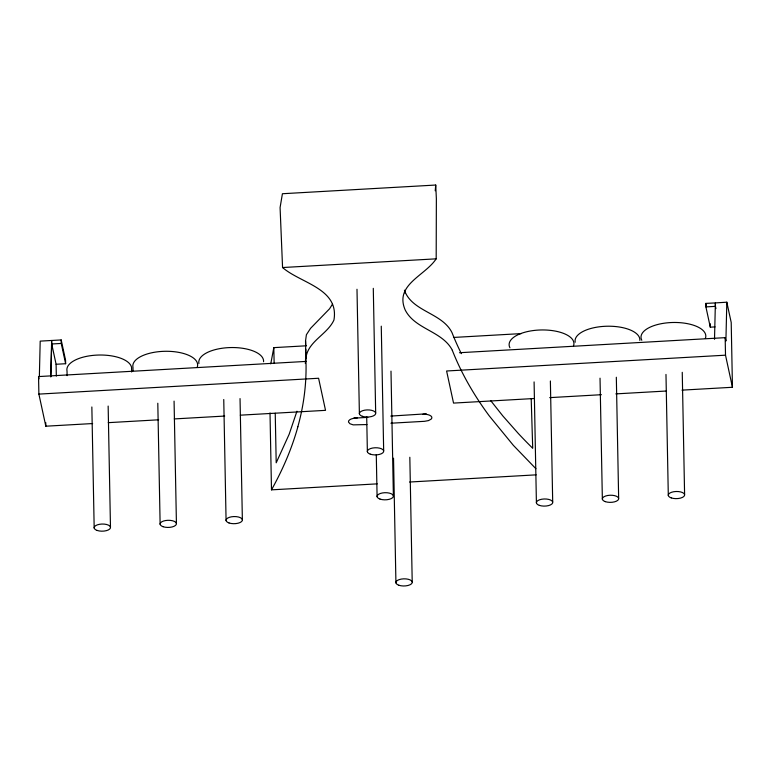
<?xml version="1.0" encoding="UTF-8"?>
<svg xmlns="http://www.w3.org/2000/svg" width="771" height="771" viewBox="0 0 771 771"><rect width="100%" height="100%" fill="white"/><g stroke="black" fill="none" stroke-linecap="round" stroke-linejoin="round"><path stroke-width="1.16" d="M39.36 376.431L40.198 341.129L61.179 339.934L65.564 360.211L65.631 363.719L56.1 364.259L51.715 343.982L51.647 340.483L50.78 376.952L51.715 343.982L61.246 343.442L65.631 363.719M714.515 339.336L715.382 302.916L726.822 302.203L731.207 322.471L732.45 387.273L681.959 390.136M726.822 302.203L725.906 341.033L725.174 337.659L459.458 352.723M435.23 190.784L435.721 185.04L282.417 193.733L280.085 207.563L282.562 267.537C300.767 283.371 339.413 288.499 333.939 320.052C327.222 334.739 307.369 341.505 305.875 358.592A1112.861 486.096 -1.1 0 1 297.837 426.777M270.756 363.883L273.811 347.634L306.241 345.793M296.941 411.222L289.173 434.237L276.201 462.812L275.237 413.237M297.885 426.777C291.775 448.809 282.61 469.905 271.488 489.855L377.231 483.86M332.446 304.227L329.554 308.795L310.568 328.34L306.395 334.739L305.538 340.946L305.875 358.592M435.721 185.04L436.367 198.696L436.184 258.834C424.994 275.835 394.424 284.74 405.132 309.855C414.827 329.352 442.381 330.981 452.355 350.285M426.344 413.825L390.791 416.08M282.562 267.537L436.184 258.834M715.449 306.357L715.382 302.916L705.841 303.398L705.908 306.897L715.449 306.357L715.931 308.612M453.984 337.419L521.244 333.602M705.908 306.897L710.293 327.174L715.064 326.904M306.27 361.406L38.55 376.576L38.887 394.106L45.826 426.199L92.645 423.549M38.887 394.106L318.587 378.253L325.526 410.345L240.292 415.174M732.45 387.273L725.511 355.18L446.602 370.996L453.541 403.088L534.091 398.52M108.248 422.662L158.672 419.8M174.275 418.923L224.689 416.061M549.713 397.634L601.409 394.704M615.836 393.885L666.327 391.022M367.815 417.371L355.826 418.046A8.134 3.556 -1.1 0 0 348.492 422.045L349.967 423.751L353.205 424.869L366.948 424.57M390.926 423.212L424.503 421.313L428.445 420.609L431.134 419.145A8.153 3.556 -1.1 0 0 422.971 414.239M409.584 482.029L536.153 474.849M354.101 417.805L357.214 417.988M535.903 468.71L513.361 445.349L489.286 415.926A1112.861 486.096 -1.1 0 1 452.298 350.294M490.857 400.814L502.846 415.964L518.391 433.562A1239.691 541.502 -1.1 0 0 532.713 448.269L531.2 398.732M705.841 303.398L706.525 306.559M38.55 376.576L39.042 378.831M404.409 290.175C411.878 311.725 442.13 312.65 452.008 332.638A1112.852 486.096 -1.1 0 0 461.366 353.658M273.811 347.634L274.148 363.141M725.174 337.659L725.511 355.18M710.226 323.666L710.293 327.174M682.248 372.316L684.6 494.597M665.98 374.436L668.303 495.522M616.328 377.25L618.65 498.336M600.031 378.175L602.363 499.261M550.378 380.99L552.701 502.075M534.091 381.915L536.414 503M409.825 457.261L412.215 581.951M393.528 458.186L395.928 582.866M390.993 371.121L393.383 495.801M381.269 326.181L383.669 450.871M373.289 288.335L375.679 413.015M376.287 454.765L377.096 496.726M366.707 417.024L367.372 451.787M356.992 289.26L359.392 413.94M270.014 412.938L271.488 489.855M240.041 398.578L242.364 519.664M223.754 399.503L226.076 520.589M174.073 401.122L176.424 523.403M157.804 403.243L160.127 524.328M133.036 370.755L132.969 367.275A32.411 14.157 -1.1 0 1 166.43 351.277A32.411 14.157 -1.1 0 1 197.183 367.314M131.639 371.988L131.552 367.353A32.411 14.157 -1.1 0 0 96.25 355.132A32.411 14.157 -1.1 0 0 67.019 371.015L67.116 375.65M108.152 406.057L110.475 527.142M91.855 406.982L94.178 528.068M61.179 339.934L61.246 343.442M56.1 364.259L56.322 376.084M45.759 422.604L45.826 426.199M404.746 291.081A32.411 14.157 -1.1 0 1 404.862 292.932M305.769 349.138A1112.852 486.096 -1.1 0 1 305.335 363.536M305.586 340.936A1112.852 486.096 -1.1 0 1 305.74 346.063M509.93 347.76A32.411 14.157 -1.1 0 1 540.596 329.978A32.411 14.157 -1.1 0 1 573.47 345.986M575.205 342.208A32.411 14.157 -1.1 0 1 606.546 326.239A32.411 14.157 -1.1 0 1 639.843 340.397M198.918 363.536A32.411 14.157 -1.1 0 1 230.259 347.567A32.411 14.157 -1.1 0 1 263.566 361.724M641.819 340.281A32.411 14.157 -1.1 0 1 672.485 322.5A32.411 14.157 -1.1 0 1 705.359 338.508M370.302 454.167A8.182 3.576 -1.1 0 0 383.592 451.806A8.182 3.576 -1.1 0 0 372.672 448.018A8.182 3.576 -1.1 0 0 370.302 454.167M380.026 499.097A8.182 3.576 -1.1 0 0 393.306 496.736A8.182 3.576 -1.1 0 0 382.387 492.958A8.182 3.576 -1.1 0 0 380.026 499.097M398.858 585.247A8.182 3.576 -1.1 0 0 412.138 582.876A8.182 3.576 -1.1 0 0 401.219 579.098A8.182 3.576 -1.1 0 0 398.858 585.247M539.343 505.371A8.182 3.576 -1.1 0 0 552.624 503.01A8.182 3.576 -1.1 0 0 541.714 499.232A8.182 3.576 -1.1 0 0 539.343 505.371M605.293 501.632A8.182 3.576 -1.1 0 0 618.573 499.271A8.182 3.576 -1.1 0 0 607.654 495.493A8.182 3.576 -1.1 0 0 605.293 501.632M229.006 522.96A8.182 3.576 -1.1 0 0 242.287 520.598A8.182 3.576 -1.1 0 0 231.367 516.821A8.182 3.576 -1.1 0 0 229.006 522.96M362.322 416.311A8.182 3.576 -1.1 0 0 375.602 413.95A8.182 3.576 -1.1 0 0 364.683 410.172A8.182 3.576 -1.1 0 0 362.322 416.311M163.057 526.699A8.182 3.576 -1.1 0 0 176.337 524.338A8.182 3.576 -1.1 0 0 165.428 520.56A8.182 3.576 -1.1 0 0 163.057 526.699M97.107 530.438A8.182 3.576 -1.1 0 0 110.398 528.077A8.182 3.576 -1.1 0 0 99.478 524.299A8.182 3.576 -1.1 0 0 97.107 530.438M671.233 497.893A8.182 3.576 -1.1 0 0 684.523 495.531A8.182 3.576 -1.1 0 0 673.603 491.753A8.182 3.576 -1.1 0 0 671.233 497.893"/></g></svg>
